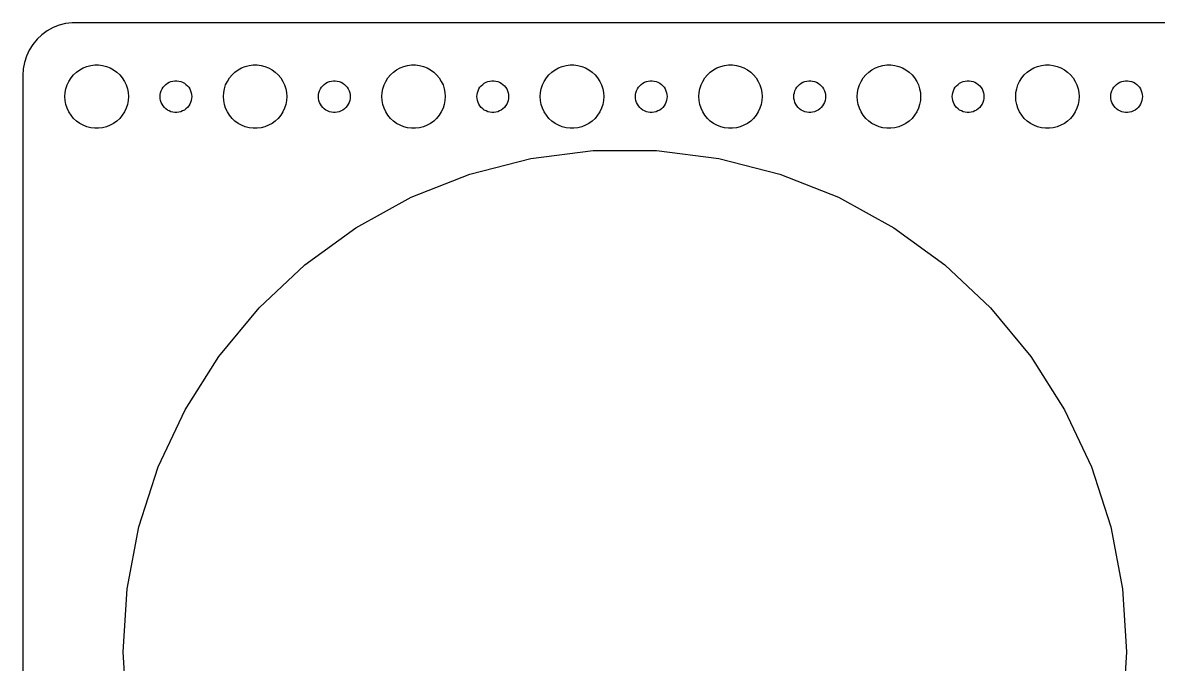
# Model space of a CAD drawing. Header units: metres. Extents: x -157 to 157, y -59 to 59.
# Drawn here: x -157 to -49.5, y -1.2 to 59.5 of the extents above; entities that cross this region are included whole.
import ezdxf

# ---------------------------------------------------------------- set-up
doc = ezdxf.new("R2010")
doc.units = ezdxf.units.M

msp = doc.modelspace()

# ---------------------------------------------------------------- linework, layer by layer
for p, q in [((-153.545, 59.2553), (-154.129, 59.0241)), ((-152.937, 59.4114), (-153.545, 59.2553)), ((-152.314, 59.4901), (-152.937, 59.4114)), ((152.314, 59.4901), (-152.314, 59.4901)), ((-155.187, 58.3526), (-155.645, 57.9227)), ((-154.679, 58.7216), (-155.187, 58.3526)), ((-154.129, 59.0241), (-154.679, 58.7216)), ((-156.045, 57.4389), (-156.382, 56.9088)), ((-155.645, 57.9227), (-156.045, 57.4389)), ((-156.649, 56.3406), (-156.843, 55.7434)), ((-156.382, 56.9088), (-156.649, 56.3406)), ((-156.961, 55.1267), (-157, 54.5)), ((-156.843, 55.7434), (-156.961, 55.1267)), ((-151.912, 54.8115), (-151.607, 55.033)), ((-151.607, 55.033), (-151.277, 55.2145)), ((-151.277, 55.2145), (-150.927, 55.3532)), ((-150.927, 55.3532), (-150.562, 55.4469)), ((-150.562, 55.4469), (-150.188, 55.4941)), ((-150.188, 55.4941), (-149.812, 55.4941)), ((-149.812, 55.4941), (-149.438, 55.4469)), ((-149.438, 55.4469), (-149.073, 55.3532)), ((-149.073, 55.3532), (-148.723, 55.2145)), ((-148.723, 55.2145), (-148.393, 55.033)), ((-148.393, 55.033), (-148.088, 54.8115)), ((-136.912, 54.8115), (-136.607, 55.033)), ((-136.607, 55.033), (-136.277, 55.2145)), ((-136.277, 55.2145), (-135.927, 55.3532)), ((-135.927, 55.3532), (-135.562, 55.4469)), ((-135.562, 55.4469), (-135.188, 55.4941)), ((-135.188, 55.4941), (-134.812, 55.4941)), ((-134.812, 55.4941), (-134.438, 55.4469)), ((-134.438, 55.4469), (-134.073, 55.3532)), ((-134.073, 55.3532), (-133.723, 55.2145)), ((-133.723, 55.2145), (-133.393, 55.033)), ((-133.393, 55.033), (-133.088, 54.8115)), ((-121.912, 54.8115), (-121.607, 55.033)), ((-121.607, 55.033), (-121.277, 55.2145)), ((-121.277, 55.2145), (-120.927, 55.3532)), ((-120.927, 55.3532), (-120.562, 55.4469)), ((-120.562, 55.4469), (-120.188, 55.4941)), ((-120.188, 55.4941), (-119.812, 55.4941)), ((-119.812, 55.4941), (-119.438, 55.4469)), ((-119.438, 55.4469), (-119.073, 55.3532)), ((-119.073, 55.3532), (-118.723, 55.2145)), ((-118.723, 55.2145), (-118.393, 55.033)), ((-118.393, 55.033), (-118.088, 54.8115)), ((-106.912, 54.8115), (-106.607, 55.033)), ((-106.607, 55.033), (-106.277, 55.2145)), ((-106.277, 55.2145), (-105.927, 55.3532)), ((-105.927, 55.3532), (-105.562, 55.4469)), ((-105.562, 55.4469), (-105.188, 55.4941)), ((-105.188, 55.4941), (-104.812, 55.4941)), ((-104.812, 55.4941), (-104.438, 55.4469)), ((-104.438, 55.4469), (-104.073, 55.3532)), ((-104.073, 55.3532), (-103.723, 55.2145)), ((-103.723, 55.2145), (-103.393, 55.033)), ((-103.393, 55.033), (-103.088, 54.8115)), ((-91.9123, 54.8115), (-91.6075, 55.033)), ((-91.6075, 55.033), (-91.2773, 55.2145)), ((-91.2773, 55.2145), (-90.927, 55.3532)), ((-90.927, 55.3532), (-90.5621, 55.4469)), ((-90.5621, 55.4469), (-90.1884, 55.4941)), ((-90.1884, 55.4941), (-89.8116, 55.4941)), ((-89.8116, 55.4941), (-89.4379, 55.4469)), ((-89.4379, 55.4469), (-89.073, 55.3532)), ((-89.073, 55.3532), (-88.7227, 55.2145)), ((-88.7227, 55.2145), (-88.3925, 55.033)), ((-88.3925, 55.033), (-88.0877, 54.8115)), ((-76.9123, 54.8115), (-76.6075, 55.033)), ((-76.6075, 55.033), (-76.2773, 55.2145)), ((-76.2773, 55.2145), (-75.927, 55.3532)), ((-75.927, 55.3532), (-75.5621, 55.4469)), ((-75.5621, 55.4469), (-75.1884, 55.4941)), ((-75.1884, 55.4941), (-74.8116, 55.4941)), ((-74.8116, 55.4941), (-74.4379, 55.4469)), ((-74.4379, 55.4469), (-74.073, 55.3532)), ((-74.073, 55.3532), (-73.7227, 55.2145)), ((-73.7227, 55.2145), (-73.3925, 55.033)), ((-73.3925, 55.033), (-73.0877, 54.8115)), ((-61.9123, 54.8115), (-61.6075, 55.033)), ((-61.6075, 55.033), (-61.2773, 55.2145)), ((-61.2773, 55.2145), (-60.927, 55.3532)), ((-60.927, 55.3532), (-60.5621, 55.4469)), ((-60.5621, 55.4469), (-60.1884, 55.4941)), ((-60.1884, 55.4941), (-59.8116, 55.4941)), ((-59.8116, 55.4941), (-59.4379, 55.4469)), ((-59.4379, 55.4469), (-59.0729, 55.3532)), ((-59.0729, 55.3532), (-58.7227, 55.2145)), ((-58.7227, 55.2145), (-58.3925, 55.033)), ((-58.3925, 55.033), (-58.0877, 54.8115)), ((-157, 54.5), (-157, -54.5)), ((-152.789, 53.6044), (-152.629, 53.9453)), ((-152.629, 53.9453), (-152.427, 54.2634)), ((-152.427, 54.2634), (-152.187, 54.5536)), ((-152.187, 54.5536), (-151.912, 54.8115)), ((-148.088, 54.8115), (-147.813, 54.5536)), ((-147.813, 54.5536), (-147.573, 54.2634)), ((-147.573, 54.2634), (-147.371, 53.9453)), ((-147.371, 53.9453), (-147.211, 53.6044)), ((-143.456, 53.6558), (-143.304, 53.7665)), ((-143.304, 53.7665), (-143.139, 53.8572)), ((-143.139, 53.8572), (-142.964, 53.9266)), ((-142.964, 53.9266), (-142.781, 53.9734)), ((-142.781, 53.9734), (-142.594, 53.997)), ((-142.594, 53.997), (-142.406, 53.997)), ((-142.406, 53.997), (-142.219, 53.9734)), ((-142.219, 53.9734), (-142.036, 53.9266)), ((-142.036, 53.9266), (-141.861, 53.8572)), ((-141.861, 53.8572), (-141.696, 53.7665)), ((-141.696, 53.7665), (-141.544, 53.6558)), ((-137.789, 53.6044), (-137.629, 53.9453)), ((-137.629, 53.9453), (-137.427, 54.2634)), ((-137.427, 54.2634), (-137.187, 54.5536)), ((-137.187, 54.5536), (-136.912, 54.8115)), ((-133.088, 54.8115), (-132.813, 54.5536)), ((-132.813, 54.5536), (-132.573, 54.2634)), ((-132.573, 54.2634), (-132.371, 53.9453)), ((-132.371, 53.9453), (-132.211, 53.6044)), ((-128.456, 53.6558), (-128.304, 53.7665)), ((-128.304, 53.7665), (-128.139, 53.8572)), ((-128.139, 53.8572), (-127.964, 53.9266)), ((-127.964, 53.9266), (-127.781, 53.9734)), ((-127.781, 53.9734), (-127.594, 53.997)), ((-127.594, 53.997), (-127.406, 53.997)), ((-127.406, 53.997), (-127.219, 53.9734)), ((-127.219, 53.9734), (-127.036, 53.9266)), ((-127.036, 53.9266), (-126.861, 53.8572)), ((-126.861, 53.8572), (-126.696, 53.7665)), ((-126.696, 53.7665), (-126.544, 53.6558)), ((-122.789, 53.6044), (-122.629, 53.9453)), ((-122.629, 53.9453), (-122.427, 54.2634)), ((-122.427, 54.2634), (-122.187, 54.5536)), ((-122.187, 54.5536), (-121.912, 54.8115)), ((-118.088, 54.8115), (-117.813, 54.5536)), ((-117.813, 54.5536), (-117.573, 54.2634)), ((-117.573, 54.2634), (-117.371, 53.9453)), ((-117.371, 53.9453), (-117.211, 53.6044)), ((-113.456, 53.6558), (-113.304, 53.7665)), ((-113.304, 53.7665), (-113.139, 53.8572)), ((-113.139, 53.8572), (-112.964, 53.9266)), ((-112.964, 53.9266), (-112.781, 53.9734)), ((-112.781, 53.9734), (-112.594, 53.997)), ((-112.594, 53.997), (-112.406, 53.997)), ((-112.406, 53.997), (-112.219, 53.9734)), ((-112.219, 53.9734), (-112.036, 53.9266)), ((-112.036, 53.9266), (-111.861, 53.8572)), ((-111.861, 53.8572), (-111.696, 53.7665)), ((-111.696, 53.7665), (-111.544, 53.6558)), ((-107.789, 53.6044), (-107.629, 53.9453)), ((-107.629, 53.9453), (-107.427, 54.2634)), ((-107.427, 54.2634), (-107.187, 54.5536)), ((-107.187, 54.5536), (-106.912, 54.8115)), ((-103.088, 54.8115), (-102.813, 54.5536)), ((-102.813, 54.5536), (-102.573, 54.2634)), ((-102.573, 54.2634), (-102.371, 53.9453)), ((-102.371, 53.9453), (-102.211, 53.6044)), ((-98.4561, 53.6558), (-98.3037, 53.7665)), ((-98.3037, 53.7665), (-98.1387, 53.8572)), ((-98.1387, 53.8572), (-97.9635, 53.9266)), ((-97.9635, 53.9266), (-97.7811, 53.9734)), ((-97.7811, 53.9734), (-97.5942, 53.997)), ((-97.5942, 53.997), (-97.4058, 53.997)), ((-97.4058, 53.997), (-97.2189, 53.9734)), ((-97.2189, 53.9734), (-97.0365, 53.9266)), ((-97.0365, 53.9266), (-96.8613, 53.8572)), ((-96.8613, 53.8572), (-96.6963, 53.7665)), ((-96.6963, 53.7665), (-96.5439, 53.6558)), ((-92.7893, 53.6044), (-92.6289, 53.9453)), ((-92.6289, 53.9453), (-92.427, 54.2634)), ((-92.427, 54.2634), (-92.1869, 54.5536)), ((-92.1869, 54.5536), (-91.9123, 54.8115)), ((-88.0877, 54.8115), (-87.8131, 54.5536)), ((-87.8131, 54.5536), (-87.573, 54.2634)), ((-87.573, 54.2634), (-87.3711, 53.9453)), ((-87.3711, 53.9453), (-87.2107, 53.6044)), ((-83.4561, 53.6558), (-83.3037, 53.7665)), ((-83.3037, 53.7665), (-83.1387, 53.8572)), ((-83.1387, 53.8572), (-82.9635, 53.9266)), ((-82.9635, 53.9266), (-82.7811, 53.9734)), ((-82.7811, 53.9734), (-82.5942, 53.997)), ((-82.5942, 53.997), (-82.4058, 53.997)), ((-82.4058, 53.997), (-82.2189, 53.9734)), ((-82.2189, 53.9734), (-82.0365, 53.9266)), ((-82.0365, 53.9266), (-81.8613, 53.8572)), ((-81.8613, 53.8572), (-81.6963, 53.7665)), ((-81.6963, 53.7665), (-81.5439, 53.6558)), ((-77.7893, 53.6044), (-77.6289, 53.9453)), ((-77.6289, 53.9453), (-77.427, 54.2634)), ((-77.427, 54.2634), (-77.1869, 54.5536)), ((-77.1869, 54.5536), (-76.9123, 54.8115)), ((-73.0877, 54.8115), (-72.8131, 54.5536)), ((-72.8131, 54.5536), (-72.573, 54.2634)), ((-72.573, 54.2634), (-72.3711, 53.9453)), ((-72.3711, 53.9453), (-72.2107, 53.6044)), ((-68.4561, 53.6558), (-68.3037, 53.7665)), ((-68.3037, 53.7665), (-68.1387, 53.8572)), ((-68.1387, 53.8572), (-67.9635, 53.9266)), ((-67.9635, 53.9266), (-67.7811, 53.9734)), ((-67.7811, 53.9734), (-67.5942, 53.997)), ((-67.5942, 53.997), (-67.4058, 53.997)), ((-67.4058, 53.997), (-67.2189, 53.9734)), ((-67.2189, 53.9734), (-67.0365, 53.9266)), ((-67.0365, 53.9266), (-66.8613, 53.8572)), ((-66.8613, 53.8572), (-66.6963, 53.7665)), ((-66.6963, 53.7665), (-66.5439, 53.6558)), ((-62.7893, 53.6044), (-62.6289, 53.9453)), ((-62.6289, 53.9453), (-62.427, 54.2634)), ((-62.427, 54.2634), (-62.1869, 54.5536)), ((-62.1869, 54.5536), (-61.9123, 54.8115)), ((-58.0877, 54.8115), (-57.8131, 54.5536)), ((-57.8131, 54.5536), (-57.5729, 54.2634)), ((-57.5729, 54.2634), (-57.3711, 53.9453)), ((-57.3711, 53.9453), (-57.2107, 53.6044)), ((-53.4561, 53.6558), (-53.3037, 53.7665)), ((-53.3037, 53.7665), (-53.1387, 53.8572)), ((-53.1387, 53.8572), (-52.9635, 53.9266)), ((-52.9635, 53.9266), (-52.7811, 53.9734)), ((-52.7811, 53.9734), (-52.5942, 53.997)), ((-52.5942, 53.997), (-52.4058, 53.997)), ((-52.4058, 53.997), (-52.2189, 53.9734)), ((-52.2189, 53.9734), (-52.0365, 53.9266)), ((-52.0365, 53.9266), (-51.8613, 53.8572)), ((-51.8613, 53.8572), (-51.6963, 53.7665)), ((-51.6963, 53.7665), (-51.5439, 53.6558)), ((-153, 52.5), (-152.976, 52.876)), ((-152.976, 52.876), (-152.906, 53.2461)), ((-152.906, 53.2461), (-152.789, 53.6044)), ((-147.211, 53.6044), (-147.094, 53.2461)), ((-147.094, 53.2461), (-147.024, 52.876)), ((-147.024, 52.876), (-147, 52.5)), ((-144, 52.5), (-143.988, 52.688)), ((-143.988, 52.688), (-143.953, 52.873)), ((-143.953, 52.873), (-143.895, 53.0522)), ((-143.895, 53.0522), (-143.814, 53.2226)), ((-143.814, 53.2226), (-143.714, 53.3817)), ((-143.714, 53.3817), (-143.593, 53.5268)), ((-143.593, 53.5268), (-143.456, 53.6558)), ((-141.544, 53.6558), (-141.407, 53.5268)), ((-141.407, 53.5268), (-141.286, 53.3817)), ((-141.286, 53.3817), (-141.186, 53.2226)), ((-141.186, 53.2226), (-141.105, 53.0522)), ((-141.105, 53.0522), (-141.047, 52.873)), ((-141.047, 52.873), (-141.012, 52.688)), ((-141.012, 52.688), (-141, 52.5)), ((-138, 52.5), (-137.976, 52.876)), ((-137.976, 52.876), (-137.906, 53.2461)), ((-137.906, 53.2461), (-137.789, 53.6044)), ((-132.211, 53.6044), (-132.094, 53.2461)), ((-132.094, 53.2461), (-132.024, 52.876)), ((-132.024, 52.876), (-132, 52.5)), ((-129, 52.5), (-128.988, 52.688)), ((-128.988, 52.688), (-128.953, 52.873)), ((-128.953, 52.873), (-128.895, 53.0522)), ((-128.895, 53.0522), (-128.814, 53.2226)), ((-128.814, 53.2226), (-128.714, 53.3817)), ((-128.714, 53.3817), (-128.593, 53.5268)), ((-128.593, 53.5268), (-128.456, 53.6558)), ((-126.544, 53.6558), (-126.407, 53.5268)), ((-126.407, 53.5268), (-126.286, 53.3817)), ((-126.286, 53.3817), (-126.186, 53.2226)), ((-126.186, 53.2226), (-126.105, 53.0522)), ((-126.105, 53.0522), (-126.047, 52.873)), ((-126.047, 52.873), (-126.012, 52.688)), ((-126.012, 52.688), (-126, 52.5)), ((-123, 52.5), (-122.976, 52.876)), ((-122.976, 52.876), (-122.906, 53.2461)), ((-122.906, 53.2461), (-122.789, 53.6044)), ((-117.211, 53.6044), (-117.094, 53.2461)), ((-117.094, 53.2461), (-117.024, 52.876)), ((-117.024, 52.876), (-117, 52.5)), ((-114, 52.5), (-113.988, 52.688)), ((-113.988, 52.688), (-113.953, 52.873)), ((-113.953, 52.873), (-113.895, 53.0522)), ((-113.895, 53.0522), (-113.814, 53.2226)), ((-113.814, 53.2226), (-113.714, 53.3817)), ((-113.714, 53.3817), (-113.593, 53.5268)), ((-113.593, 53.5268), (-113.456, 53.6558)), ((-111.544, 53.6558), (-111.407, 53.5268)), ((-111.407, 53.5268), (-111.286, 53.3817)), ((-111.286, 53.3817), (-111.186, 53.2226)), ((-111.186, 53.2226), (-111.105, 53.0522)), ((-111.105, 53.0522), (-111.047, 52.873)), ((-111.047, 52.873), (-111.012, 52.688)), ((-111.012, 52.688), (-111, 52.5)), ((-108, 52.5), (-107.976, 52.876)), ((-107.976, 52.876), (-107.906, 53.2461)), ((-107.906, 53.2461), (-107.789, 53.6044)), ((-102.211, 53.6044), (-102.094, 53.2461)), ((-102.094, 53.2461), (-102.024, 52.876)), ((-102.024, 52.876), (-102, 52.5)), ((-99, 52.5), (-98.9882, 52.688)), ((-98.9882, 52.688), (-98.9529, 52.873)), ((-98.9529, 52.873), (-98.8947, 53.0522)), ((-98.8947, 53.0522), (-98.8145, 53.2226)), ((-98.8145, 53.2226), (-98.7135, 53.3817)), ((-98.7135, 53.3817), (-98.5934, 53.5268)), ((-98.5934, 53.5268), (-98.4561, 53.6558)), ((-96.5439, 53.6558), (-96.4065, 53.5268)), ((-96.4065, 53.5268), (-96.2865, 53.3817)), ((-96.2865, 53.3817), (-96.1855, 53.2226)), ((-96.1855, 53.2226), (-96.1053, 53.0522)), ((-96.1053, 53.0522), (-96.0471, 52.873)), ((-96.0471, 52.873), (-96.0118, 52.688)), ((-96.0118, 52.688), (-96, 52.5)), ((-93, 52.5), (-92.9763, 52.876)), ((-92.9763, 52.876), (-92.9057, 53.2461)), ((-92.9057, 53.2461), (-92.7893, 53.6044)), ((-87.2107, 53.6044), (-87.0943, 53.2461)), ((-87.0943, 53.2461), (-87.0237, 52.876)), ((-87.0237, 52.876), (-87, 52.5)), ((-84, 52.5), (-83.9882, 52.688)), ((-83.9882, 52.688), (-83.9529, 52.873)), ((-83.9529, 52.873), (-83.8947, 53.0522)), ((-83.8947, 53.0522), (-83.8145, 53.2226)), ((-83.8145, 53.2226), (-83.7135, 53.3817)), ((-83.7135, 53.3817), (-83.5934, 53.5268)), ((-83.5934, 53.5268), (-83.4561, 53.6558)), ((-81.5439, 53.6558), (-81.4065, 53.5268)), ((-81.4065, 53.5268), (-81.2865, 53.3817)), ((-81.2865, 53.3817), (-81.1855, 53.2226)), ((-81.1855, 53.2226), (-81.1053, 53.0522)), ((-81.1053, 53.0522), (-81.0471, 52.873)), ((-81.0471, 52.873), (-81.0118, 52.688)), ((-81.0118, 52.688), (-81, 52.5)), ((-78, 52.5), (-77.9763, 52.876)), ((-77.9763, 52.876), (-77.9057, 53.2461)), ((-77.9057, 53.2461), (-77.7893, 53.6044)), ((-72.2107, 53.6044), (-72.0943, 53.2461)), ((-72.0943, 53.2461), (-72.0237, 52.876)), ((-72.0237, 52.876), (-72, 52.5)), ((-69, 52.5), (-68.9882, 52.688)), ((-68.9882, 52.688), (-68.9529, 52.873)), ((-68.9529, 52.873), (-68.8947, 53.0522)), ((-68.8947, 53.0522), (-68.8145, 53.2226)), ((-68.8145, 53.2226), (-68.7135, 53.3817)), ((-68.7135, 53.3817), (-68.5934, 53.5268)), ((-68.5934, 53.5268), (-68.4561, 53.6558)), ((-66.5439, 53.6558), (-66.4065, 53.5268)), ((-66.4065, 53.5268), (-66.2865, 53.3817)), ((-66.2865, 53.3817), (-66.1855, 53.2226)), ((-66.1855, 53.2226), (-66.1053, 53.0522)), ((-66.1053, 53.0522), (-66.0471, 52.873)), ((-66.0471, 52.873), (-66.0118, 52.688)), ((-66.0118, 52.688), (-66, 52.5)), ((-63, 52.5), (-62.9763, 52.876)), ((-62.9763, 52.876), (-62.9057, 53.2461)), ((-62.9057, 53.2461), (-62.7893, 53.6044)), ((-57.2107, 53.6044), (-57.0942, 53.2461)), ((-57.0942, 53.2461), (-57.0237, 52.876)), ((-57.0237, 52.876), (-57, 52.5)), ((-54, 52.5), (-53.9882, 52.688)), ((-53.9882, 52.688), (-53.9529, 52.873)), ((-53.9529, 52.873), (-53.8947, 53.0522)), ((-53.8947, 53.0522), (-53.8145, 53.2226)), ((-53.8145, 53.2226), (-53.7135, 53.3817)), ((-53.7135, 53.3817), (-53.5934, 53.5268)), ((-53.5934, 53.5268), (-53.4561, 53.6558)), ((-51.5439, 53.6558), (-51.4065, 53.5268)), ((-51.4065, 53.5268), (-51.2865, 53.3817)), ((-51.2865, 53.3817), (-51.1855, 53.2226)), ((-51.1855, 53.2226), (-51.1053, 53.0522)), ((-51.1053, 53.0522), (-51.0471, 52.873)), ((-51.0471, 52.873), (-51.0118, 52.688)), ((-51.0118, 52.688), (-51, 52.5)), ((-152.976, 52.124), (-153, 52.5)), ((-152.906, 51.7539), (-152.976, 52.124)), ((-152.789, 51.3956), (-152.906, 51.7539)), ((-147.094, 51.7539), (-147.211, 51.3956)), ((-147.024, 52.124), (-147.094, 51.7539)), ((-147, 52.5), (-147.024, 52.124)), ((-143.988, 52.312), (-144, 52.5)), ((-143.953, 52.127), (-143.988, 52.312)), ((-143.895, 51.9478), (-143.953, 52.127)), ((-143.814, 51.7774), (-143.895, 51.9478)), ((-143.714, 51.6183), (-143.814, 51.7774)), ((-143.593, 51.4732), (-143.714, 51.6183)), ((-141.286, 51.6183), (-141.407, 51.4732)), ((-141.186, 51.7774), (-141.286, 51.6183)), ((-141.105, 51.9478), (-141.186, 51.7774)), ((-141.047, 52.127), (-141.105, 51.9478)), ((-141.012, 52.312), (-141.047, 52.127)), ((-141, 52.5), (-141.012, 52.312)), ((-137.976, 52.124), (-138, 52.5)), ((-137.906, 51.7539), (-137.976, 52.124)), ((-137.789, 51.3956), (-137.906, 51.7539)), ((-132.094, 51.7539), (-132.211, 51.3956)), ((-132.024, 52.124), (-132.094, 51.7539)), ((-132, 52.5), (-132.024, 52.124)), ((-128.988, 52.312), (-129, 52.5)), ((-128.953, 52.127), (-128.988, 52.312)), ((-128.895, 51.9478), (-128.953, 52.127)), ((-128.814, 51.7774), (-128.895, 51.9478)), ((-128.714, 51.6183), (-128.814, 51.7774)), ((-128.593, 51.4732), (-128.714, 51.6183)), ((-126.286, 51.6183), (-126.407, 51.4732)), ((-126.186, 51.7774), (-126.286, 51.6183)), ((-126.105, 51.9478), (-126.186, 51.7774)), ((-126.047, 52.127), (-126.105, 51.9478)), ((-126.012, 52.312), (-126.047, 52.127)), ((-126, 52.5), (-126.012, 52.312)), ((-122.976, 52.124), (-123, 52.5)), ((-122.906, 51.7539), (-122.976, 52.124)), ((-122.789, 51.3956), (-122.906, 51.7539)), ((-117.094, 51.7539), (-117.211, 51.3956)), ((-117.024, 52.124), (-117.094, 51.7539)), ((-117, 52.5), (-117.024, 52.124)), ((-113.988, 52.312), (-114, 52.5)), ((-113.953, 52.127), (-113.988, 52.312)), ((-113.895, 51.9478), (-113.953, 52.127)), ((-113.814, 51.7774), (-113.895, 51.9478)), ((-113.714, 51.6183), (-113.814, 51.7774)), ((-113.593, 51.4732), (-113.714, 51.6183)), ((-111.286, 51.6183), (-111.407, 51.4732)), ((-111.186, 51.7774), (-111.286, 51.6183)), ((-111.105, 51.9478), (-111.186, 51.7774)), ((-111.047, 52.127), (-111.105, 51.9478)), ((-111.012, 52.312), (-111.047, 52.127)), ((-111, 52.5), (-111.012, 52.312)), ((-107.976, 52.124), (-108, 52.5)), ((-107.906, 51.7539), (-107.976, 52.124)), ((-107.789, 51.3956), (-107.906, 51.7539)), ((-102.094, 51.7539), (-102.211, 51.3956)), ((-102.024, 52.124), (-102.094, 51.7539)), ((-102, 52.5), (-102.024, 52.124)), ((-98.9882, 52.312), (-99, 52.5)), ((-98.9529, 52.127), (-98.9882, 52.312)), ((-98.8947, 51.9478), (-98.9529, 52.127)), ((-98.8145, 51.7774), (-98.8947, 51.9478)), ((-98.7135, 51.6183), (-98.8145, 51.7774)), ((-98.5934, 51.4732), (-98.7135, 51.6183)), ((-96.2865, 51.6183), (-96.4065, 51.4732)), ((-96.1855, 51.7774), (-96.2865, 51.6183)), ((-96.1053, 51.9478), (-96.1855, 51.7774)), ((-96.0471, 52.127), (-96.1053, 51.9478)), ((-96.0118, 52.312), (-96.0471, 52.127)), ((-96, 52.5), (-96.0118, 52.312)), ((-92.9763, 52.124), (-93, 52.5)), ((-92.9057, 51.7539), (-92.9763, 52.124)), ((-92.7893, 51.3956), (-92.9057, 51.7539)), ((-87.0943, 51.7539), (-87.2107, 51.3956)), ((-87.0237, 52.124), (-87.0943, 51.7539)), ((-87, 52.5), (-87.0237, 52.124)), ((-83.9882, 52.312), (-84, 52.5)), ((-83.9529, 52.127), (-83.9882, 52.312)), ((-83.8947, 51.9478), (-83.9529, 52.127)), ((-83.8145, 51.7774), (-83.8947, 51.9478)), ((-83.7135, 51.6183), (-83.8145, 51.7774)), ((-83.5934, 51.4732), (-83.7135, 51.6183)), ((-81.2865, 51.6183), (-81.4065, 51.4732)), ((-81.1855, 51.7774), (-81.2865, 51.6183)), ((-81.1053, 51.9478), (-81.1855, 51.7774)), ((-81.0471, 52.127), (-81.1053, 51.9478)), ((-81.0118, 52.312), (-81.0471, 52.127)), ((-81, 52.5), (-81.0118, 52.312)), ((-77.9763, 52.124), (-78, 52.5)), ((-77.9057, 51.7539), (-77.9763, 52.124)), ((-77.7893, 51.3956), (-77.9057, 51.7539)), ((-72.0943, 51.7539), (-72.2107, 51.3956)), ((-72.0237, 52.124), (-72.0943, 51.7539)), ((-72, 52.5), (-72.0237, 52.124)), ((-68.9882, 52.312), (-69, 52.5)), ((-68.9529, 52.127), (-68.9882, 52.312)), ((-68.8947, 51.9478), (-68.9529, 52.127)), ((-68.8145, 51.7774), (-68.8947, 51.9478)), ((-68.7135, 51.6183), (-68.8145, 51.7774)), ((-68.5934, 51.4732), (-68.7135, 51.6183)), ((-66.2865, 51.6183), (-66.4065, 51.4732)), ((-66.1855, 51.7774), (-66.2865, 51.6183)), ((-66.1053, 51.9478), (-66.1855, 51.7774)), ((-66.0471, 52.127), (-66.1053, 51.9478)), ((-66.0118, 52.312), (-66.0471, 52.127)), ((-66, 52.5), (-66.0118, 52.312)), ((-62.9763, 52.124), (-63, 52.5)), ((-62.9057, 51.7539), (-62.9763, 52.124)), ((-62.7893, 51.3956), (-62.9057, 51.7539)), ((-57.0942, 51.7539), (-57.2107, 51.3956)), ((-57.0237, 52.124), (-57.0942, 51.7539)), ((-57, 52.5), (-57.0237, 52.124)), ((-53.9882, 52.312), (-54, 52.5)), ((-53.9529, 52.127), (-53.9882, 52.312)), ((-53.8947, 51.9478), (-53.9529, 52.127)), ((-53.8145, 51.7774), (-53.8947, 51.9478)), ((-53.7135, 51.6183), (-53.8145, 51.7774)), ((-53.5934, 51.4732), (-53.7135, 51.6183)), ((-51.2865, 51.6183), (-51.4065, 51.4732)), ((-51.1855, 51.7774), (-51.2865, 51.6183)), ((-51.1053, 51.9478), (-51.1855, 51.7774)), ((-51.0471, 52.127), (-51.1053, 51.9478)), ((-51.0118, 52.312), (-51.0471, 52.127)), ((-51, 52.5), (-51.0118, 52.312)), ((-152.629, 51.0547), (-152.789, 51.3956)), ((-152.427, 50.7366), (-152.629, 51.0547)), ((-152.187, 50.4464), (-152.427, 50.7366)), ((-147.573, 50.7366), (-147.813, 50.4464)), ((-147.371, 51.0547), (-147.573, 50.7366)), ((-147.211, 51.3956), (-147.371, 51.0547)), ((-143.456, 51.3442), (-143.593, 51.4732)), ((-143.304, 51.2335), (-143.456, 51.3442)), ((-143.139, 51.1428), (-143.304, 51.2335)), ((-142.964, 51.0734), (-143.139, 51.1428)), ((-142.781, 51.0266), (-142.964, 51.0734)), ((-142.594, 51.003), (-142.781, 51.0266)), ((-142.406, 51.003), (-142.594, 51.003)), ((-142.219, 51.0266), (-142.406, 51.003)), ((-142.036, 51.0734), (-142.219, 51.0266)), ((-141.861, 51.1428), (-142.036, 51.0734)), ((-141.696, 51.2335), (-141.861, 51.1428)), ((-141.544, 51.3442), (-141.696, 51.2335)), ((-141.407, 51.4732), (-141.544, 51.3442)), ((-137.629, 51.0547), (-137.789, 51.3956)), ((-137.427, 50.7366), (-137.629, 51.0547)), ((-137.187, 50.4464), (-137.427, 50.7366)), ((-132.573, 50.7366), (-132.813, 50.4464)), ((-132.371, 51.0547), (-132.573, 50.7366)), ((-132.211, 51.3956), (-132.371, 51.0547)), ((-128.456, 51.3442), (-128.593, 51.4732)), ((-128.304, 51.2335), (-128.456, 51.3442)), ((-128.139, 51.1428), (-128.304, 51.2335)), ((-127.964, 51.0734), (-128.139, 51.1428)), ((-127.781, 51.0266), (-127.964, 51.0734)), ((-127.594, 51.003), (-127.781, 51.0266)), ((-127.406, 51.003), (-127.594, 51.003)), ((-127.219, 51.0266), (-127.406, 51.003)), ((-127.036, 51.0734), (-127.219, 51.0266)), ((-126.861, 51.1428), (-127.036, 51.0734)), ((-126.696, 51.2335), (-126.861, 51.1428)), ((-126.544, 51.3442), (-126.696, 51.2335)), ((-126.407, 51.4732), (-126.544, 51.3442)), ((-122.629, 51.0547), (-122.789, 51.3956)), ((-122.427, 50.7366), (-122.629, 51.0547)), ((-122.187, 50.4464), (-122.427, 50.7366)), ((-117.573, 50.7366), (-117.813, 50.4464)), ((-117.371, 51.0547), (-117.573, 50.7366)), ((-117.211, 51.3956), (-117.371, 51.0547)), ((-113.456, 51.3442), (-113.593, 51.4732)), ((-113.304, 51.2335), (-113.456, 51.3442)), ((-113.139, 51.1428), (-113.304, 51.2335)), ((-112.964, 51.0734), (-113.139, 51.1428)), ((-112.781, 51.0266), (-112.964, 51.0734)), ((-112.594, 51.003), (-112.781, 51.0266)), ((-112.406, 51.003), (-112.594, 51.003)), ((-112.219, 51.0266), (-112.406, 51.003)), ((-112.036, 51.0734), (-112.219, 51.0266)), ((-111.861, 51.1428), (-112.036, 51.0734)), ((-111.696, 51.2335), (-111.861, 51.1428)), ((-111.544, 51.3442), (-111.696, 51.2335)), ((-111.407, 51.4732), (-111.544, 51.3442)), ((-107.629, 51.0547), (-107.789, 51.3956)), ((-107.427, 50.7366), (-107.629, 51.0547)), ((-107.187, 50.4464), (-107.427, 50.7366)), ((-102.573, 50.7366), (-102.813, 50.4464)), ((-102.371, 51.0547), (-102.573, 50.7366)), ((-102.211, 51.3956), (-102.371, 51.0547)), ((-98.4561, 51.3442), (-98.5934, 51.4732)), ((-98.3037, 51.2335), (-98.4561, 51.3442)), ((-98.1387, 51.1428), (-98.3037, 51.2335)), ((-97.9635, 51.0734), (-98.1387, 51.1428)), ((-97.7811, 51.0266), (-97.9635, 51.0734)), ((-97.5942, 51.003), (-97.7811, 51.0266)), ((-97.4058, 51.003), (-97.5942, 51.003)), ((-97.2189, 51.0266), (-97.4058, 51.003)), ((-97.0365, 51.0734), (-97.2189, 51.0266)), ((-96.8613, 51.1428), (-97.0365, 51.0734)), ((-96.6963, 51.2335), (-96.8613, 51.1428)), ((-96.5439, 51.3442), (-96.6963, 51.2335)), ((-96.4065, 51.4732), (-96.5439, 51.3442)), ((-92.6289, 51.0547), (-92.7893, 51.3956)), ((-92.427, 50.7366), (-92.6289, 51.0547)), ((-92.1869, 50.4464), (-92.427, 50.7366)), ((-87.573, 50.7366), (-87.8131, 50.4464)), ((-87.3711, 51.0547), (-87.573, 50.7366)), ((-87.2107, 51.3956), (-87.3711, 51.0547)), ((-83.4561, 51.3442), (-83.5934, 51.4732)), ((-83.3037, 51.2335), (-83.4561, 51.3442)), ((-83.1387, 51.1428), (-83.3037, 51.2335)), ((-82.9635, 51.0734), (-83.1387, 51.1428)), ((-82.7811, 51.0266), (-82.9635, 51.0734)), ((-82.5942, 51.003), (-82.7811, 51.0266)), ((-82.4058, 51.003), (-82.5942, 51.003)), ((-82.2189, 51.0266), (-82.4058, 51.003)), ((-82.0365, 51.0734), (-82.2189, 51.0266)), ((-81.8613, 51.1428), (-82.0365, 51.0734)), ((-81.6963, 51.2335), (-81.8613, 51.1428)), ((-81.5439, 51.3442), (-81.6963, 51.2335)), ((-81.4065, 51.4732), (-81.5439, 51.3442)), ((-77.6289, 51.0547), (-77.7893, 51.3956)), ((-77.427, 50.7366), (-77.6289, 51.0547)), ((-77.1869, 50.4464), (-77.427, 50.7366)), ((-72.573, 50.7366), (-72.8131, 50.4464)), ((-72.3711, 51.0547), (-72.573, 50.7366)), ((-72.2107, 51.3956), (-72.3711, 51.0547)), ((-68.4561, 51.3442), (-68.5934, 51.4732)), ((-68.3037, 51.2335), (-68.4561, 51.3442)), ((-68.1387, 51.1428), (-68.3037, 51.2335)), ((-67.9635, 51.0734), (-68.1387, 51.1428)), ((-67.7811, 51.0266), (-67.9635, 51.0734)), ((-67.5942, 51.003), (-67.7811, 51.0266)), ((-67.4058, 51.003), (-67.5942, 51.003)), ((-67.2189, 51.0266), (-67.4058, 51.003)), ((-67.0365, 51.0734), (-67.2189, 51.0266)), ((-66.8613, 51.1428), (-67.0365, 51.0734)), ((-66.6963, 51.2335), (-66.8613, 51.1428)), ((-66.5439, 51.3442), (-66.6963, 51.2335)), ((-66.4065, 51.4732), (-66.5439, 51.3442)), ((-62.6289, 51.0547), (-62.7893, 51.3956)), ((-62.427, 50.7366), (-62.6289, 51.0547)), ((-62.1869, 50.4464), (-62.427, 50.7366)), ((-57.5729, 50.7366), (-57.8131, 50.4464)), ((-57.3711, 51.0547), (-57.5729, 50.7366)), ((-57.2107, 51.3956), (-57.3711, 51.0547)), ((-53.4561, 51.3442), (-53.5934, 51.4732)), ((-53.3037, 51.2335), (-53.4561, 51.3442)), ((-53.1387, 51.1428), (-53.3037, 51.2335)), ((-52.9635, 51.0734), (-53.1387, 51.1428)), ((-52.7811, 51.0266), (-52.9635, 51.0734)), ((-52.5942, 51.003), (-52.7811, 51.0266)), ((-52.4058, 51.003), (-52.5942, 51.003)), ((-52.2189, 51.0266), (-52.4058, 51.003)), ((-52.0365, 51.0734), (-52.2189, 51.0266)), ((-51.8613, 51.1428), (-52.0365, 51.0734)), ((-51.6963, 51.2335), (-51.8613, 51.1428)), ((-51.5439, 51.3442), (-51.6963, 51.2335)), ((-51.4065, 51.4732), (-51.5439, 51.3442)), ((-151.912, 50.1885), (-152.187, 50.4464)), ((-151.607, 49.967), (-151.912, 50.1885)), ((-151.277, 49.7855), (-151.607, 49.967)), ((-150.927, 49.6468), (-151.277, 49.7855)), ((-150.562, 49.5531), (-150.927, 49.6468)), ((-150.188, 49.5059), (-150.562, 49.5531)), ((-149.812, 49.5059), (-150.188, 49.5059)), ((-149.438, 49.5531), (-149.812, 49.5059)), ((-149.073, 49.6468), (-149.438, 49.5531)), ((-148.723, 49.7855), (-149.073, 49.6468)), ((-148.393, 49.967), (-148.723, 49.7855)), ((-148.088, 50.1885), (-148.393, 49.967)), ((-147.813, 50.4464), (-148.088, 50.1885)), ((-136.912, 50.1885), (-137.187, 50.4464)), ((-136.607, 49.967), (-136.912, 50.1885)), ((-136.277, 49.7855), (-136.607, 49.967)), ((-135.927, 49.6468), (-136.277, 49.7855)), ((-135.562, 49.5531), (-135.927, 49.6468)), ((-135.188, 49.5059), (-135.562, 49.5531)), ((-134.812, 49.5059), (-135.188, 49.5059)), ((-134.438, 49.5531), (-134.812, 49.5059)), ((-134.073, 49.6468), (-134.438, 49.5531)), ((-133.723, 49.7855), (-134.073, 49.6468)), ((-133.393, 49.967), (-133.723, 49.7855)), ((-133.088, 50.1885), (-133.393, 49.967)), ((-132.813, 50.4464), (-133.088, 50.1885)), ((-121.912, 50.1885), (-122.187, 50.4464)), ((-121.607, 49.967), (-121.912, 50.1885)), ((-121.277, 49.7855), (-121.607, 49.967)), ((-120.927, 49.6468), (-121.277, 49.7855)), ((-120.562, 49.5531), (-120.927, 49.6468)), ((-120.188, 49.5059), (-120.562, 49.5531)), ((-119.812, 49.5059), (-120.188, 49.5059)), ((-119.438, 49.5531), (-119.812, 49.5059)), ((-119.073, 49.6468), (-119.438, 49.5531)), ((-118.723, 49.7855), (-119.073, 49.6468)), ((-118.393, 49.967), (-118.723, 49.7855)), ((-118.088, 50.1885), (-118.393, 49.967)), ((-117.813, 50.4464), (-118.088, 50.1885)), ((-106.912, 50.1885), (-107.187, 50.4464)), ((-106.607, 49.967), (-106.912, 50.1885)), ((-106.277, 49.7855), (-106.607, 49.967)), ((-105.927, 49.6468), (-106.277, 49.7855)), ((-105.562, 49.5531), (-105.927, 49.6468)), ((-105.188, 49.5059), (-105.562, 49.5531)), ((-104.812, 49.5059), (-105.188, 49.5059)), ((-104.438, 49.5531), (-104.812, 49.5059)), ((-104.073, 49.6468), (-104.438, 49.5531)), ((-103.723, 49.7855), (-104.073, 49.6468)), ((-103.393, 49.967), (-103.723, 49.7855)), ((-103.088, 50.1885), (-103.393, 49.967)), ((-102.813, 50.4464), (-103.088, 50.1885)), ((-91.9123, 50.1885), (-92.1869, 50.4464)), ((-91.6075, 49.967), (-91.9123, 50.1885)), ((-91.2773, 49.7855), (-91.6075, 49.967)), ((-90.927, 49.6468), (-91.2773, 49.7855)), ((-90.5621, 49.5531), (-90.927, 49.6468)), ((-90.1884, 49.5059), (-90.5621, 49.5531)), ((-89.8116, 49.5059), (-90.1884, 49.5059)), ((-89.4379, 49.5531), (-89.8116, 49.5059)), ((-89.073, 49.6468), (-89.4379, 49.5531)), ((-88.7227, 49.7855), (-89.073, 49.6468)), ((-88.3925, 49.967), (-88.7227, 49.7855)), ((-88.0877, 50.1885), (-88.3925, 49.967)), ((-87.8131, 50.4464), (-88.0877, 50.1885)), ((-76.9123, 50.1885), (-77.1869, 50.4464)), ((-76.6075, 49.967), (-76.9123, 50.1885)), ((-76.2773, 49.7855), (-76.6075, 49.967)), ((-75.927, 49.6468), (-76.2773, 49.7855)), ((-75.5621, 49.5531), (-75.927, 49.6468)), ((-75.1884, 49.5059), (-75.5621, 49.5531)), ((-74.8116, 49.5059), (-75.1884, 49.5059)), ((-74.4379, 49.5531), (-74.8116, 49.5059)), ((-74.073, 49.6468), (-74.4379, 49.5531)), ((-73.7227, 49.7855), (-74.073, 49.6468)), ((-73.3925, 49.967), (-73.7227, 49.7855)), ((-73.0877, 50.1885), (-73.3925, 49.967)), ((-72.8131, 50.4464), (-73.0877, 50.1885)), ((-61.9123, 50.1885), (-62.1869, 50.4464)), ((-61.6075, 49.967), (-61.9123, 50.1885)), ((-61.2773, 49.7855), (-61.6075, 49.967)), ((-60.927, 49.6468), (-61.2773, 49.7855)), ((-60.5621, 49.5531), (-60.927, 49.6468)), ((-60.1884, 49.5059), (-60.5621, 49.5531)), ((-59.8116, 49.5059), (-60.1884, 49.5059)), ((-59.4379, 49.5531), (-59.8116, 49.5059)), ((-59.0729, 49.6468), (-59.4379, 49.5531)), ((-58.7227, 49.7855), (-59.0729, 49.6468)), ((-58.3925, 49.967), (-58.7227, 49.7855)), ((-58.0877, 50.1885), (-58.3925, 49.967)), ((-57.8131, 50.4464), (-58.0877, 50.1885)), ((-108.901, 46.6586), (-102.983, 47.4063)), ((-102.983, 47.4063), (-97.0174, 47.4063)), ((-97.0174, 47.4063), (-91.0994, 46.6586)), ((-114.678, 45.1752), (-108.901, 46.6586)), ((-91.0994, 46.6586), (-85.3217, 45.1752)), ((-120.225, 42.9793), (-114.678, 45.1752)), ((-85.3217, 45.1752), (-79.7755, 42.9793)), ((-125.452, 40.1056), (-120.225, 42.9793)), ((-79.7755, 42.9793), (-74.5482, 40.1056)), ((-130.278, 36.5994), (-125.452, 40.1056)), ((-74.5482, 40.1056), (-69.7224, 36.5994)), ((-134.626, 32.516), (-130.278, 36.5994)), ((-69.7224, 36.5994), (-65.374, 32.516)), ((-138.428, 27.9198), (-134.626, 32.516)), ((-65.374, 32.516), (-61.5717, 27.9198)), ((-141.625, 22.8833), (-138.428, 27.9198)), ((-61.5717, 27.9198), (-58.3754, 22.8833)), ((-144.164, 17.4859), (-141.625, 22.8833)), ((-58.3754, 22.8833), (-55.8356, 17.4859)), ((-146.008, 11.8128), (-144.164, 17.4859)), ((-55.8356, 17.4859), (-53.9923, 11.8128)), ((-147.125, 5.95332), (-146.008, 11.8128)), ((-53.9923, 11.8128), (-52.8745, 5.95332)), ((-147.5, 0), (-147.125, 5.95332)), ((-52.8745, 5.95332), (-52.5, 0)), ((-147.125, -5.95332), (-147.5, 0)), ((-52.5, 0), (-52.8745, -5.95332))]:
    msp.add_line(p, q)

doc.saveas('drawing.dxf')
